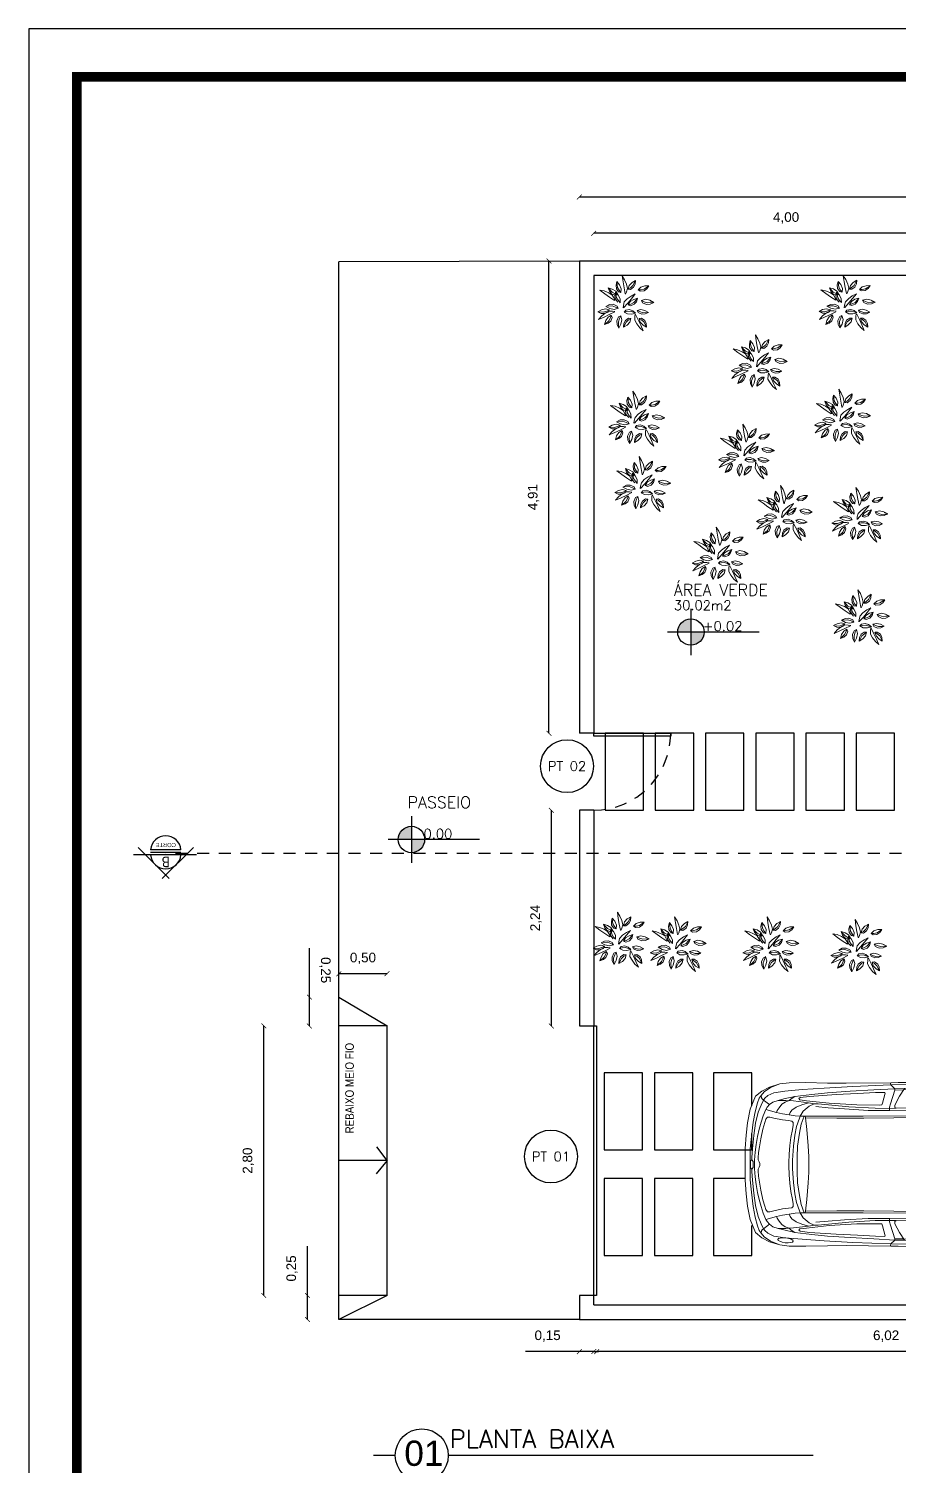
# Model space of a CAD drawing. Header units: millimetres. Extents: x -72 to 470, y 3 to 161.
# Drawn here: x 386.15 to 395.21, y 49.8 to 64.74 of the extents above; entities that cross this region are included whole.
import ezdxf
from ezdxf.enums import TextEntityAlignment as Align

# ---------------------------------------------------------------- set-up
doc = ezdxf.new("R2010")
doc.units = ezdxf.units.MM
doc.linetypes.add('HIDDEN2', pattern=[0.1875, 0.125, -0.0625])
doc.layers.get('0').update_dxf_attribs({"color": 3})
for name, color, linetype in [('009', 9, 'Continuous'), ('COTA', 7, 'Continuous'), ('COTAS', 7, 'Continuous'), ('DIVERSOS', 1, 'Continuous'), ('E-Pen-B', 5, 'Continuous'), ('E-pen-y', 2, 'Continuous'), ('ESQUQDRIA', 2, 'Continuous'), ('LAYER1', 2, 'Continuous'), ('LAYER2', 5, 'Continuous'), ('Nomes de Ruas', 3, 'Continuous'), ('PROJEÇÃO', 1, 'HIDDEN2'), ('txt_0', 7, 'Continuous'), ('txt_1', 7, 'Continuous')]:
    doc.layers.add(name, color=color, linetype=linetype)
for name, color, linetype, lineweight in [('E-Lay-9', 9, 'Continuous', 9), ('E-Pen-G', 3, 'Continuous', 30), ('E-Txt-W', 7, 'Continuous', 20)]:
    doc.layers.add(name, color=color, linetype=linetype, lineweight=lineweight)
doc.styles.add('ARIAL', font='arial.ttf', dxfattribs={"height": 0.2})
doc.styles.add('F2', font='ARIALN.TTF')
doc.styles.add('PADRAO_TXT', font='romans.shx')
doc.styles.add('ROMANS', font='romans__.ttf', dxfattribs={"height": 0.1})
doc.styles.get("Standard").update_dxf_attribs({"font": 'arial.ttf'})
doc.dimstyles.new('ISO-25', dxfattribs={"dimtxt": 0.1, "dimasz": 0.05, "dimexe": 1.25, "dimexo": 0.625, "dimgap": 0.1, "dimtad": 1, "dimzin": 1, "dimtxsty": 'Standard', "dimblk": 'ARCHTICK', "dimcen": 2.5, "dimse1": 1, "dimse2": 1, "dimazin": 3, "dimtfac": 1, "dimtmove": 0, "dimatfit": 3, "dimldrblk": 'ARCHTICK', "dimfxl": 1, "dimarcsym": 0})

# ---------------------------------------------------------------- blocks, each defined once
blk = doc.blocks.new('_ArchTick')
at = {"color": 0, "linetype": 'ByBlock', "const_width": 0.15}
blk.add_lwpolyline([(-0.5, -0.5), (0.5, 0.5)], dxfattribs=at)
blk = doc.blocks.new('*D321')
at = {"layer": 'Defpoints', "color": 0, "transparency": 16777216}
for p in [(391.879, 62.993), (391.879, 62.328), (407.379, 62.328)]:
    blk.add_point(p, dxfattribs=at)
at = {"layer": 'txt_1', "color": 0, "lineweight": -2, "transparency": 16777216}
blk.add_line((407.379, 62.993), (391.879, 62.993), dxfattribs=at)
at = {"layer": 'txt_1', "color": 0, "lineweight": -2, "transparency": 16777216, "xscale": 0.05, "yscale": 0.05, "zscale": 0.05, "rotation": 180}
blk.add_blockref('_ArchTick', (391.879, 62.993), dxfattribs=at)
at = {"layer": 'txt_1', "color": 0, "lineweight": -2, "transparency": 16777216, "xscale": 0.05, "yscale": 0.05, "zscale": 0.05}
blk.add_blockref('_ArchTick', (407.379, 62.993), dxfattribs=at)
at = {"layer": 'txt_1', "color": 0, "transparency": 16777216, "insert": (399.629, 63.153), "char_height": 0.1, "attachment_point": 5}
blk.add_mtext('15,50', dxfattribs=at)
blk = doc.blocks.new('Focus P1')
at = {"color": 8}
for p, q in [((2758.9, 3165.8), (2765.6, 3167.8)), ((2765.6, 3167.8), (2768.8, 3168.6)), ((2768.8, 3168.6), (2775.2, 3169.3)), ((2775.2, 3169.3), (2798.4, 3169.7)), ((2798.4, 3169.7), (2819.9, 3169.7)), ((2819.9, 3169.7), (2837.1, 3169.5)), ((2837.1, 3169.5), (2848.2, 3169.2)), ((2848.2, 3169.2), (2847.7, 3166.5)), ((2730.7, 3152.3), (2734.8, 3155.6)), ((2734.8, 3155.6), (2738.7, 3157.9)), ((2738.7, 3157.9), (2751.3, 3163.2)), ((2751.3, 3163.2), (2758.9, 3165.8)), ((2828.6, 3153.8), (2823, 3147.8)), ((2832.7, 3156.7), (2828.6, 3153.8)), ((2834.7, 3157.6), (2832.7, 3156.7)), ((2839, 3160), (2834.7, 3157.6)), ((2849.6, 3161.5), (2839, 3160)), ((2847.7, 3166.5), (2848.6, 3162.9)), ((2848.6, 3162.9), (2849.6, 3161.5)), ((2722.5, 3136.1), (2725.2, 3144.4)), ((2725.2, 3144.4), (2727.8, 3149.4)), ((2727.8, 3149.4), (2730.7, 3152.3)), ((2818.8, 3139.9), (2814.7, 3128)), ((2823, 3147.8), (2818.8, 3139.9)), ((2909.1, 3144.6), (2908.7, 3144.1)), ((2718.6, 3106.3), (2720.4, 3122.9)), ((2720.4, 3122.9), (2722.5, 3136.1)), ((2814.7, 3128), (2812.6, 3118.5)), ((2812.6, 3118.5), (2810.7, 3107.3)), ((2717.8, 3089.5), (2718.6, 3106.3)), ((2809.6, 3096.4), (2809.3, 3090.2)), ((2810.7, 3107.3), (2809.6, 3096.4)), ((2717.8, 3084.4), (2717.8, 3089.5)), ((2717.8, 3084.4), (2717.8, 3079.3)), ((2717.8, 3079.3), (2718.6, 3062.5)), ((2809.3, 3090.2), (2809.3, 3084.4)), ((2809.3, 3078.7), (2809.3, 3084.4)), ((2809.6, 3072.4), (2809.3, 3078.7)), ((2810.7, 3061.6), (2809.6, 3072.4)), ((2718.6, 3062.5), (2720.4, 3046)), ((2812.6, 3050.4), (2810.7, 3061.6)), ((2814.7, 3040.9), (2812.6, 3050.4)), ((2720.4, 3046), (2722.5, 3032.8)), ((2818.8, 3029), (2814.7, 3040.9)), ((2722.5, 3032.8), (2725.2, 3024.4)), ((2725.2, 3024.4), (2727.8, 3019.5)), ((2727.8, 3019.5), (2730.7, 3016.5)), ((2823, 3021.1), (2818.8, 3029)), ((2828.6, 3015), (2823, 3021.1)), ((2909.1, 3024.2), (2908.7, 3024.8)), ((2730.7, 3016.5), (2734.8, 3013.2)), ((2734.8, 3013.2), (2738.7, 3010.9)), ((2738.7, 3010.9), (2751.3, 3005.6)), ((2751.3, 3005.6), (2758.9, 3003)), ((2758.9, 3003), (2765.6, 3001)), ((2832.7, 3012.2), (2828.6, 3015)), ((2834.7, 3011.2), (2832.7, 3012.2)), ((2839, 3008.8), (2834.7, 3011.2)), ((2849.6, 3007.3), (2839, 3008.8)), ((2847.7, 3002.4), (2848.6, 3006)), ((2848.6, 3006), (2849.6, 3007.3)), ((2765.6, 3001), (2768.8, 3000.3)), ((2768.8, 3000.3), (2775.2, 2999.5)), ((2775.2, 2999.5), (2798.4, 2999.1)), ((2798.4, 2999.1), (2819.9, 2999.1)), ((2819.9, 2999.1), (2837.1, 2999.3)), ((2837.1, 2999.3), (2848.2, 2999.6)), ((2848.2, 2999.6), (2847.7, 3002.4))]:
    blk.add_line(p, q, dxfattribs=at)
for points in [[(2872.8, 3162.7), (2869.6, 3162.3), (2867.4, 3163.5), (2866.1, 3165.3), (2867.4, 3171), (2870.4, 3176.8), (2873.8, 3181), (2877.1, 3183.3), (2880.7, 3184.3), (2883.7, 3184.1), (2883.7, 3184.1), (2884.5, 3183.3), (2884.3, 3182.2), (2881.8, 3177.9), (2877, 3168.9), (2874.7, 3164.8), (2873.1, 3164.5), (2872.8, 3162.7)], [(2744.4, 3157.7), (2763.4, 3164.6), (2765.2, 3164.6), (2775.2, 3169.3)], [(2765.2, 3164.6), (2786.9, 3165.1), (2799.5, 3165.8), (2817.1, 3167.4), (2837.1, 3169.5)], [(2848.2, 3169.2), (2860.5, 3169.2), (2866.9, 3168.9)], [(2877, 3168.9), (2894.1, 3169.4), (2910, 3169.6), (2922.3, 3169.7)], [(2919.7, 3168.2), (2899.2, 3168.4), (2881.7, 3169), (2877, 3168.9)], [(2925.8, 3167.2), (2923, 3167.4), (2919.7, 3168.2), (2920.7, 3169.1), (2924.6, 3170.6), (2930.9, 3170.7), (2936.8, 3170.4), (2941.1, 3169.1), (2943.6, 3168.4), (2944.5, 3167.5), (2942.8, 3167.1), (2935.3, 3167.1), (2934.9, 3168.4), (2933.7, 3169.3), (2929.5, 3169.5), (2926.3, 3169.2), (2925.9, 3168.2), (2925.8, 3167.2)], [(2938.7, 3169.8), (2957.1, 3169.6), (2973.6, 3169.4), (2981.3, 3169.4)], [(2944.5, 3167.5), (2981.2, 3167.1), (3020.8, 3165.5), (3050.6, 3163.8), (3073.3, 3162.2), (3091.4, 3160.7), (3103, 3158.8), (3109, 3156), (3112.1, 3153.2), (3113.6, 3151.4), (3116.1, 3146.1), (3119.2, 3138.7), (3121.8, 3127.2), (3123.7, 3114.4), (3125.1, 3100.6), (3125.9, 3091.6), (3125.9, 3089.2), (3124.5, 3087.6), (3124.5, 3085.9), (3124.5, 3084.4)], [(2981.3, 3169.4), (2981.6, 3168.3), (2981.2, 3167.1), (2977, 3163), (2977, 3161.6), (2981.5, 3147.6), (2982.6, 3144.1), (2982.7, 3142.7), (2982.6, 3140.5)], [(2981.3, 3169.4), (3027.8, 3168.8), (3047.2, 3169), (3069.5, 3169.5), (3086.9, 3169.4), (3096.5, 3168), (3107.2, 3164.8), (3115.5, 3160.6), (3122, 3155.2), (3127.6, 3141.8), (3130.1, 3127.7), (3131.5, 3114.9), (3132.6, 3100.8), (3132.6, 3090), (3132.6, 3084.4)], [(3096.5, 3168), (3106.2, 3164.2), (3112.8, 3159.8), (3116.1, 3156), (3118, 3153.2), (3120, 3148.4), (3122.3, 3139.2), (3124.4, 3128.3), (3126.2, 3113.4), (3127.3, 3100.5), (3127.6, 3092.2), (3127.6, 3084.4)], [(2765.1, 3158.9), (2750.5, 3158.1), (2744.4, 3157.7), (2739.5, 3155.2), (2734.2, 3149.7), (2731.6, 3144.7), (2729.3, 3138.9), (2727.5, 3132.2), (2726.4, 3125.9), (2726.1, 3121.5)], [(2726.1, 3121.5), (2731.8, 3127.2), (2741.1, 3135.8), (2752, 3144.8), (2766.9, 3157.1)], [(2758.9, 3165.8), (2763.4, 3164.6)], [(2839, 3160), (2836.3, 3160.6), (2796.2, 3160.2), (2765.1, 3158.9), (2766.9, 3157.1), (2784.9, 3157.5), (2807.6, 3157.8), (2830.2, 3157.9), (2832.7, 3156.7)], [(2822.6, 3084.4), (2822.6, 3089.9), (2823.5, 3099.9), (2826.8, 3119.9), (2830.4, 3133.8), (2833.7, 3142.9), (2836.6, 3148.2), (2840.2, 3151), (2844.7, 3152.9), (2849.3, 3153.4)], [(2834.7, 3157.6), (2849.3, 3153.4), (2871.5, 3148.1), (2896.2, 3142.5), (2901.2, 3141.3), (2905.3, 3140.1), (2906.5, 3139.2), (2907.1, 3137.5), (2906.2, 3134), (2904.7, 3125.9), (2902.6, 3113.9), (2900.5, 3096.2), (2900.5, 3086.8), (2900.5, 3084.4)], [(2839, 3160), (2870.6, 3152.7), (2899.1, 3146.1), (2908.7, 3144.1)], [(2849.6, 3161.5), (2851.1, 3160.4), (2860.5, 3157.4), (2876.2, 3153.1), (2896.8, 3147.5), (2906.7, 3145.2), (2909.1, 3144.6), (2909.1, 3144.6)], [(2873, 3164), (2894.8, 3164.1), (2943.9, 3163.7), (2967.1, 3163.2), (2972.2, 3155.2), (2976.9, 3146.1), (2977.2, 3143.7), (2975.8, 3142.8), (2937.1, 3143.6), (2922.3, 3144.9), (2910.5, 3147.1), (2878.1, 3154.7), (2858.3, 3160.1), (2855.4, 3161.5), (2854.4, 3163.8)], [(2854.4, 3163.8), (2864.6, 3163.9)], [(2861, 3162.5), (2863.7, 3163.1), (2866.1, 3165.3)], [(2872.8, 3162.7), (2878.1, 3154.7)], [(2872.8, 3162.7), (2895, 3162.7), (2931.4, 3162.3), (2967.9, 3161.9)], [(2925.8, 3167.2), (2926.8, 3166.7), (2930.4, 3166.7), (2934.1, 3166.7), (2935.3, 3167.1)], [(2967.1, 3163.2), (2977, 3163), (2999, 3161.8), (3023.4, 3160.5), (3047.1, 3158.9), (3063.5, 3157.1), (3081.1, 3155), (3092.5, 3152.5), (3098.4, 3150.9), (3090.3, 3150.9), (3082.4, 3150.4), (3066.7, 3148.5), (3060.8, 3147.6)], [(2967.9, 3161.9), (2977, 3161.6)], [(2987.3, 3159.3), (2987, 3158.6), (2989.9, 3148.3), (2990.7, 3146.3), (2992.8, 3146), (3016.5, 3146.2), (3045.2, 3148), (3069, 3150.6), (3075.7, 3151.5), (3076.7, 3152.8), (3075.4, 3153.9), (3065.9, 3155.1), (3038.2, 3156.9), (3015.7, 3158.1), (2997.3, 3159.1), (2987.3, 3159.3)], [(3081.1, 3155), (3081.1, 3155), (3085, 3152.7), (3087, 3150.7)], [(3116.1, 3156), (3115.6, 3153.6), (3115, 3152.5), (3113.6, 3151.4), (3107.4, 3146.6)], [(2816.6, 3147.1), (2783.2, 3140.9), (2760.1, 3135.2), (2744.1, 3130.2), (2735.8, 3126.9), (2726.1, 3121.5), (2739.2, 3126.1), (2756.7, 3131), (2773.3, 3134.4), (2792.1, 3138), (2812.7, 3141.7)], [(2890.3, 3084.4), (2890.3, 3087.7), (2890.4, 3094.2), (2890.9, 3098.8), (2892, 3100.2), (2895.9, 3102.3), (2896.8, 3104.4), (2897.2, 3107.4), (2902.4, 3137.3), (2902.3, 3139.1), (2901.2, 3141.3)], [(2906.2, 3139.4), (2920.6, 3137), (2934.5, 3135.7), (2961.3, 3135), (3009.9, 3134.7), (3070.2, 3134.7), (3075.4, 3134.7)], [(3069.9, 3132.9), (3037.5, 3132.5), (3009.2, 3132.5), (2978, 3132.9), (2952.8, 3133.4), (2938.9, 3133.9), (2930.4, 3134.5), (2921, 3135.4), (2913.9, 3136.3), (2910.2, 3136.8), (2907.1, 3137.5)], [(2909.1, 3144.6), (2919.6, 3142.6), (2930.5, 3141.4), (2947.4, 3140.7), (2965.2, 3140.3), (2982.6, 3140.5)], [(2975.8, 3142.8), (2982.7, 3142.7), (2997.5, 3142.8), (3024.9, 3144.4), (3056.8, 3147.5), (3060.8, 3147.6), (3066.1, 3145.1), (3072.4, 3139.9), (3075.4, 3134.7)], [(2982.6, 3140.5), (3004.8, 3140.6), (3029.3, 3142), (3046.2, 3143.3), (3059.1, 3144.5)], [(3066.7, 3148.5), (3073.9, 3146.4), (3079.8, 3144.1), (3084, 3140.9), (3086, 3138.5), (3086.9, 3136)], [(3098.4, 3150.9), (3103.8, 3149.2), (3107.4, 3146.6), (3109.9, 3143.9), (3111.1, 3141.5), (3100.1, 3138.6), (3093.8, 3137), (3086.9, 3136), (3080.6, 3135), (3075.4, 3134.7)], [(3087, 3150.7), (3091.2, 3149.2), (3094.5, 3146.9), (3097.4, 3143.4), (3099.3, 3140.4), (3100.1, 3138.6)], [(3111.1, 3141.5), (3113.9, 3135), (3116.1, 3128.2), (3118.2, 3121), (3119.7, 3113.5), (3121.4, 3105.3), (3122.3, 3097.3), (3122.9, 3089), (3122.9, 3084.4)], [(3070.2, 3134.7), (3069.9, 3132.9), (3068.6, 3120.8), (3067.1, 3103.7), (3066.5, 3092.4), (3066.5, 3084.4)], [(3071.4, 3134.7), (3074.4, 3126.2), (3076.3, 3116.8), (3078.2, 3103.5), (3078.7, 3091.9), (3078.7, 3084.4)], [(3083.4, 3084.4), (3083.4, 3089), (3082.5, 3103.2), (3080.9, 3114.9), (3079.2, 3123.9), (3076.3, 3132.7), (3075.4, 3134.7)], [(3087.1, 3084.4), (3087.1, 3086), (3086.9, 3095.1), (3086.1, 3103.9), (3085.1, 3112.5), (3083.6, 3120.7), (3082.6, 3125.4), (3082.7, 3128), (3084.1, 3129.5), (3087.6, 3129.9), (3093.7, 3130.7), (3102.8, 3132.7), (3107, 3133.7), (3109.4, 3133.6), (3111.2, 3131.4), (3112.2, 3127.9), (3114.3, 3121.1), (3116.3, 3111), (3117.7, 3102.9), (3118.7, 3096.7), (3119.2, 3091.1), (3119.1, 3089.2), (3118.2, 3087.3), (3118.2, 3087.3), (3117.3, 3085.4), (3117.3, 3084.4)], [(2726.1, 3121.5), (2725, 3105.9), (2724, 3090.5), (2724, 3084.4)], [(2726.1, 3121.5), (2726.9, 3110.2), (2726.3, 3097), (2726.3, 3084.4)], [(2726.1, 3047.3), (2725, 3062.9), (2724, 3078.4), (2724, 3084.4)], [(2726.1, 3047.3), (2726.9, 3058.6), (2726.3, 3071.8), (2726.3, 3084.4)], [(2822.6, 3084.4), (2822.6, 3078.9), (2823.5, 3068.9), (2826.8, 3048.9), (2830.4, 3035), (2833.7, 3025.9), (2836.6, 3020.7), (2840.2, 3017.8), (2844.7, 3016), (2849.3, 3015.4)], [(2834.7, 3011.2), (2849.3, 3015.4), (2871.5, 3020.8), (2896.2, 3026.3), (2901.2, 3027.6), (2905.3, 3028.8), (2906.5, 3029.7), (2907.1, 3031.3), (2906.2, 3034.8), (2904.7, 3042.9), (2902.6, 3055), (2900.5, 3072.7), (2900.5, 3082), (2900.5, 3084.4)], [(2890.3, 3084.4), (2890.3, 3081.1), (2890.4, 3074.6), (2890.9, 3070), (2892, 3068.7), (2895.9, 3066.5), (2896.8, 3064.5), (2897.2, 3061.5), (2902.4, 3031.5), (2902.3, 3029.8), (2901.2, 3027.6)], [(2944.5, 3001.4), (2981.2, 3001.8), (3020.8, 3003.4), (3050.6, 3005.1), (3073.3, 3006.7), (3091.4, 3008.1), (3103, 3010.1), (3109, 3012.8), (3112.1, 3015.7), (3113.6, 3017.5), (3116.1, 3022.7), (3119.2, 3030.1), (3121.8, 3041.7), (3123.7, 3054.4), (3125.1, 3068.2), (3125.9, 3077.2), (3125.9, 3079.6), (3124.5, 3081.2), (3124.5, 3082.9), (3124.5, 3084.4)], [(2981.3, 2999.5), (3027.8, 3000), (3047.2, 2999.8), (3069.5, 2999.4), (3086.9, 2999.5), (3096.5, 3000.8), (3107.2, 3004), (3115.5, 3008.3), (3122, 3013.6), (3127.6, 3027.1), (3130.1, 3041.1), (3131.5, 3054), (3132.6, 3068), (3132.6, 3078.8), (3132.6, 3084.4)], [(3070.2, 3034.1), (3069.9, 3036), (3068.6, 3048.1), (3067.1, 3065.2), (3066.5, 3076.4), (3066.5, 3084.4)], [(3071.4, 3034.1), (3074.4, 3042.7), (3076.3, 3052), (3078.2, 3065.4), (3078.7, 3076.9), (3078.7, 3084.4)], [(3083.4, 3084.4), (3083.4, 3079.9), (3082.5, 3065.6), (3080.9, 3054), (3079.2, 3045), (3076.3, 3036.2), (3075.4, 3034.1)], [(3087.1, 3084.4), (3087.1, 3082.8), (3086.9, 3073.7), (3086.1, 3064.9), (3085.1, 3056.4), (3083.6, 3048.2), (3082.6, 3043.5), (3082.7, 3040.9), (3084.1, 3039.4), (3087.6, 3038.9), (3093.7, 3038.1), (3102.8, 3036.2), (3107, 3035.2), (3109.4, 3035.3), (3111.2, 3037.4), (3112.2, 3041), (3114.3, 3047.7), (3116.3, 3057.9), (3117.7, 3066), (3118.7, 3072.1), (3119.2, 3077.7), (3119.1, 3079.6), (3118.2, 3081.6), (3118.2, 3081.6), (3117.3, 3083.4), (3117.3, 3084.4)], [(3096.5, 3000.8), (3106.2, 3004.6), (3112.8, 3009.1), (3116.1, 3012.8), (3118, 3015.7), (3120, 3020.5), (3122.3, 3029.7), (3124.4, 3040.5), (3126.2, 3055.5), (3127.3, 3068.3), (3127.6, 3076.7), (3127.6, 3084.4)], [(3111.1, 3027.3), (3113.9, 3033.8), (3116.1, 3040.6), (3118.2, 3047.8), (3119.7, 3055.3), (3121.4, 3063.6), (3122.3, 3071.5), (3122.9, 3079.9), (3122.9, 3084.4)], [(3125.9, 3089.2), (3127.1, 3088.1), (3127.1, 3084.4)], [(3125.9, 3079.6), (3127.1, 3080.8), (3127.1, 3084.4)], [(2765.1, 3010), (2750.5, 3010.7), (2744.4, 3011.1), (2739.5, 3013.7), (2734.2, 3019.2), (2731.6, 3024.1), (2729.3, 3029.9), (2727.5, 3036.7), (2726.4, 3042.9), (2726.1, 3047.3)], [(2726.1, 3047.3), (2731.8, 3041.6), (2741.1, 3033.1), (2752, 3024), (2766.9, 3011.8)], [(2816.6, 3021.8), (2783.2, 3027.9), (2760.1, 3033.6), (2744.1, 3038.7), (2735.8, 3041.9), (2726.1, 3047.3), (2739.2, 3042.8), (2756.7, 3037.8), (2773.3, 3034.5), (2792.1, 3030.9), (2812.7, 3027.2)], [(2906.2, 3029.5), (2920.6, 3031.9), (2934.5, 3033.1), (2961.3, 3033.8), (3009.9, 3034.1), (3070.2, 3034.1), (3075.4, 3034.1)], [(3069.9, 3036), (3037.5, 3036.3), (3009.2, 3036.3), (2978, 3036), (2952.8, 3035.4), (2938.9, 3034.9), (2930.4, 3034.4), (2921, 3033.5), (2913.9, 3032.5), (2910.2, 3032), (2907.1, 3031.3)], [(2975.8, 3026), (2982.7, 3026.2), (2997.5, 3026), (3024.9, 3024.4), (3056.8, 3021.4), (3060.8, 3021.3), (3066.1, 3023.8), (3072.4, 3028.9), (3075.4, 3034.1)], [(3066.7, 3020.3), (3073.9, 3022.4), (3079.8, 3024.8), (3084, 3028), (3086, 3030.4), (3086.9, 3032.9)], [(3098.4, 3017.9), (3103.8, 3019.7), (3107.4, 3022.3), (3109.9, 3024.9), (3111.1, 3027.3), (3100.1, 3030.3), (3093.8, 3031.9), (3086.9, 3032.9), (3080.6, 3033.8), (3075.4, 3034.1)], [(2839, 3008.8), (2870.6, 3016.1), (2899.1, 3022.7), (2908.7, 3024.8)], [(2849.6, 3007.3), (2851.1, 3008.5), (2860.5, 3011.4), (2876.2, 3015.8), (2896.8, 3021.4), (2906.7, 3023.6), (2909.1, 3024.2), (2909.1, 3024.2)], [(2873, 3004.9), (2894.8, 3004.7), (2943.9, 3005.2), (2967.1, 3005.6), (2972.2, 3013.6), (2976.9, 3022.7), (2977.2, 3025.1), (2975.8, 3026), (2937.1, 3025.2), (2922.3, 3024), (2910.5, 3021.7), (2878.1, 3014.2), (2858.3, 3008.7), (2855.4, 3007.3), (2854.4, 3005)], [(2909.1, 3024.2), (2919.6, 3026.3), (2930.5, 3027.4), (2947.4, 3028.1), (2965.2, 3028.6), (2982.6, 3028.3)], [(2967.1, 3005.6), (2977, 3005.9), (2999, 3007), (3023.4, 3008.4), (3047.1, 3010), (3063.5, 3011.8), (3081.1, 3013.8), (3092.5, 3016.4), (3098.4, 3017.9), (3090.3, 3017.9), (3082.4, 3018.4), (3066.7, 3020.3), (3060.8, 3021.3)], [(2981.3, 2999.5), (2981.6, 3000.5), (2981.2, 3001.8), (2977, 3005.9), (2977, 3007.2), (2981.5, 3021.3), (2982.6, 3024.8), (2982.7, 3026.2), (2982.6, 3028.3)], [(2982.6, 3028.3), (3004.8, 3028.2), (3029.3, 3026.8), (3046.2, 3025.6), (3059.1, 3024.3)], [(2987.3, 3009.6), (2987, 3010.2), (2989.9, 3020.6), (2990.7, 3022.5), (2992.8, 3022.9), (3016.5, 3022.6), (3045.2, 3020.8), (3069, 3018.3), (3075.7, 3017.4), (3076.7, 3016), (3075.4, 3015), (3065.9, 3013.7), (3038.2, 3011.9), (3015.7, 3010.8), (2997.3, 3009.7), (2987.3, 3009.6)], [(3081.1, 3013.8), (3081.1, 3013.8), (3085, 3016.1), (3087, 3018.1)], [(3087, 3018.1), (3091.2, 3019.7), (3094.5, 3021.9), (3097.4, 3025.5), (3099.3, 3028.4), (3100.1, 3030.3)], [(3116.1, 3012.8), (3115.6, 3015.2), (3115, 3016.4), (3113.6, 3017.5), (3107.4, 3022.3)], [(2744.4, 3011.1), (2763.4, 3004.3), (2765.2, 3004.3), (2775.2, 2999.5)], [(2758.9, 3003), (2763.4, 3004.3)], [(2839, 3008.8), (2836.3, 3008.3), (2796.2, 3008.6), (2765.1, 3010), (2766.9, 3011.8), (2784.9, 3011.3), (2807.6, 3011), (2830.2, 3010.9), (2832.7, 3012.2)], [(2765.2, 3004.3), (2786.9, 3003.7), (2799.5, 3003), (2817.1, 3001.4), (2837.1, 2999.3)], [(2854.4, 3005), (2864.6, 3005)], [(2861, 3006.3), (2863.7, 3005.7), (2866.1, 3003.6)], [(2872.8, 3006.2), (2869.6, 3006.5), (2867.4, 3005.4), (2866.1, 3003.6), (2867.4, 2997.9), (2870.4, 2992), (2873.8, 2987.8), (2877.1, 2985.5), (2880.7, 2984.5), (2883.7, 2984.7), (2883.7, 2984.7), (2884.5, 2985.5), (2884.3, 2986.7), (2881.8, 2990.9), (2877, 2999.9), (2874.7, 3004), (2873.1, 3004.4), (2872.8, 3006.2)], [(2872.8, 3006.2), (2878.1, 3014.2)], [(2872.8, 3006.2), (2895, 3006.2), (2931.4, 3006.5), (2967.9, 3006.9)], [(2967.9, 3006.9), (2977, 3007.2)], [(2848.2, 2999.6), (2860.5, 2999.7), (2866.9, 3000)], [(2919.7, 3000.6), (2899.2, 3000.5), (2881.7, 2999.8), (2877, 2999.9)], [(2877, 2999.9), (2894.1, 2999.4), (2910, 2999.3), (2922.3, 2999.1)], [(2925.8, 3001.6), (2923, 3001.4), (2919.7, 3000.6), (2920.7, 2999.8), (2924.6, 2998.2), (2930.9, 2998.2), (2936.8, 2998.4), (2941.1, 2999.8), (2943.6, 3000.5), (2944.5, 3001.4), (2942.8, 3001.8), (2935.3, 3001.8), (2934.9, 3000.4), (2933.7, 2999.5), (2929.5, 2999.4), (2926.3, 2999.7), (2925.9, 3000.6), (2925.8, 3001.6)], [(2925.8, 3001.6), (2926.8, 3002.2), (2930.4, 3002.2), (2934.1, 3002.2), (2935.3, 3001.8)], [(2938.7, 2999), (2957.1, 2999.3), (2973.6, 2999.4), (2981.3, 2999.5)]]:
    blk.add_lwpolyline(points, dxfattribs=at)
blk.add_ellipse((3090.7, 3163.3), major_axis=(-8.04, 0.97), ratio=0.303395, dxfattribs=at)
blk = doc.blocks.new('A$C02F54367')
at = {"layer": 'E-Lay-9', "xscale": 0.009999999999990905, "yscale": 0.009999999999990905, "zscale": 0.009999999999990905, "rotation": 180}
blk.add_blockref('Focus P1', (28.904, 30.779), dxfattribs=at)
blk = doc.blocks.new('arb-pl48')
at = {"color": 8}
for p, q in [((0.059, 0.55), (0.01, 0.624)), ((0.01, 0.624), (0.028, 0.508)), ((-0.334, 0.335), (-0.42, 0.352)), ((-0.42, 0.352), (-0.325, 0.283)), ((-0.247, 0.3), (-0.334, 0.335)), ((-0.325, 0.283), (-0.234, 0.218)), ((-0.231, 0.328), (-0.255, 0.393)), ((-0.255, 0.393), (-0.18, 0.371)), ((-0.182, 0.31), (-0.248, 0.383)), ((-0.178, 0.257), (-0.247, 0.3)), ((-0.188, 0.276), (-0.231, 0.328)), ((-0.125, 0.283), (-0.182, 0.31)), ((-0.18, 0.371), (-0.113, 0.329)), ((-0.131, 0.241), (-0.118, 0.309)), ((-0.075, 0.266), (-0.125, 0.283)), ((-0.118, 0.309), (-0.064, 0.253)), ((-0.097, 0.201), (-0.117, 0.297)), ((-0.113, 0.329), (-0.075, 0.266)), ((-0.106, 0.447), (-0.088, 0.514)), ((-0.1, 0.379), (-0.106, 0.447)), ((-0.057, 0.318), (-0.1, 0.379)), ((-0.088, 0.514), (-0.039, 0.453)), ((-0.076, 0.404), (-0.088, 0.502)), ((-0.045, 0.349), (-0.076, 0.404)), ((-0.015, 0.306), (-0.057, 0.318)), ((-0.014, 0.306), (-0.045, 0.349)), ((-0.039, 0.453), (-0.008, 0.379)), ((-0.008, 0.379), (-0.014, 0.306)), ((0.028, 0.508), (0.047, 0.398)), ((0.047, 0.398), (0.071, 0.282)), ((0.095, 0.465), (0.059, 0.55)), ((0.077, 0.276), (0.095, 0.318)), ((0.114, 0.385), (0.095, 0.465)), ((0.095, 0.318), (0.114, 0.385)), ((0.147, 0.438), (0.127, 0.367)), ((0.127, 0.367), (0.171, 0.397)), ((0.128, 0.367), (0.172, 0.364)), ((0.201, 0.497), (0.147, 0.438)), ((0.171, 0.397), (0.219, 0.438)), ((0.172, 0.364), (0.233, 0.407)), ((0.184, 0.238), (0.262, 0.277)), ((0.262, 0.277), (0.189, 0.186)), ((0.268, 0.537), (0.201, 0.497)), ((0.219, 0.438), (0.264, 0.526)), ((0.233, 0.407), (0.262, 0.468)), ((0.262, 0.468), (0.268, 0.537)), ((0.374, 0.408), (0.321, 0.357)), ((0.321, 0.357), (0.375, 0.36)), ((0.322, 0.356), (0.359, 0.331)), ((0.359, 0.331), (0.433, 0.338)), ((0.45, 0.432), (0.374, 0.408)), ((0.375, 0.36), (0.436, 0.372)), ((0.433, 0.338), (0.489, 0.376)), ((0.436, 0.372), (0.519, 0.426)), ((0.528, 0.434), (0.45, 0.432)), ((0.489, 0.376), (0.528, 0.434)), ((-0.235, 0.072), (-0.304, 0.039)), ((-0.304, 0.039), (-0.229, -0.002)), ((-0.183, 0.047), (-0.291, 0.042)), ((-0.161, 0.078), (-0.235, 0.072)), ((-0.234, 0.218), (-0.135, 0.153)), ((-0.118, 0.251), (-0.188, 0.276)), ((-0.118, 0.024), (-0.183, 0.047)), ((-0.144, 0.197), (-0.178, 0.257)), ((-0.087, 0.043), (-0.161, 0.078)), ((-0.127, 0.153), (-0.144, 0.197)), ((-0.144, -0.021), (-0.065, 0.001)), ((-0.119, 0.174), (-0.131, 0.241)), ((-0.071, 0.117), (-0.119, 0.174)), ((-0.076, 0.265), (-0.118, 0.251)), ((-0.065, 0.001), (-0.118, 0.024)), ((-0.062, 0.149), (-0.097, 0.201)), ((-0.065, -0.001), (-0.087, 0.043)), ((-0.064, 0.253), (-0.028, 0.182)), ((-0.026, 0.109), (-0.062, 0.149)), ((-0.028, 0.182), (-0.026, 0.109)), ((0.03, 0.009), (0.036, 0.055)), ((0.036, 0.055), (0.053, 0.123)), ((0.118, 0.1), (0.039, 0.011)), ((0.053, 0.123), (0.109, 0.182)), ((0.109, 0.182), (0.184, 0.238)), ((0.189, 0.186), (0.118, 0.1)), ((0.167, 0.13), (0.129, 0.067)), ((0.129, 0.067), (0.179, 0.084)), ((0.13, 0.067), (0.172, 0.052)), ((0.234, 0.173), (0.167, 0.13)), ((0.172, 0.052), (0.242, 0.078)), ((0.179, 0.084), (0.236, 0.112)), ((0.309, 0.195), (0.234, 0.173)), ((0.236, 0.112), (0.302, 0.185)), ((0.242, 0.078), (0.286, 0.129)), ((0.286, 0.129), (0.309, 0.195)), ((0.461, 0.174), (0.382, 0.152)), ((0.382, 0.153), (0.404, 0.109)), ((0.382, 0.152), (0.435, 0.128)), ((0.404, 0.109), (0.478, 0.075)), ((0.435, 0.128), (0.5, 0.106)), ((0.546, 0.155), (0.461, 0.174)), ((0.478, 0.075), (0.552, 0.081)), ((0.5, 0.106), (0.608, 0.111)), ((0.621, 0.114), (0.546, 0.155)), ((0.621, 0.111), (0.552, 0.143)), ((0.552, 0.081), (0.621, 0.114)), ((-0.456, -0.066), (-0.387, -0.028)), ((-0.393, -0.096), (-0.456, -0.066)), ((-0.387, -0.149), (-0.445, -0.215)), ((-0.445, -0.215), (-0.338, -0.168)), ((-0.345, -0.073), (-0.444, -0.068)), ((-0.326, -0.101), (-0.393, -0.096)), ((-0.387, -0.028), (-0.31, -0.011)), ((-0.314, -0.092), (-0.387, -0.149)), ((-0.286, -0.052), (-0.345, -0.073)), ((-0.338, -0.168), (-0.237, -0.121)), ((-0.258, -0.07), (-0.326, -0.101)), ((-0.326, -0.311), (-0.304, -0.236)), ((-0.243, -0.238), (-0.316, -0.304)), ((-0.242, -0.053), (-0.314, -0.092)), ((-0.31, -0.011), (-0.238, -0.029)), ((-0.304, -0.236), (-0.261, -0.169)), ((-0.238, -0.029), (-0.286, -0.052)), ((-0.261, -0.169), (-0.198, -0.131)), ((-0.209, -0.244), (-0.26, -0.287)), ((-0.238, -0.03), (-0.258, -0.07)), ((-0.215, -0.181), (-0.243, -0.238)), ((-0.173, -0.054), (-0.242, -0.053)), ((-0.237, -0.121), (-0.131, -0.068)), ((-0.229, -0.002), (-0.144, -0.021)), ((-0.198, -0.131), (-0.215, -0.181)), ((-0.183, -0.174), (-0.209, -0.244)), ((-0.198, -0.132), (-0.183, -0.174)), ((-0.127, -0.06), (-0.173, -0.054)), ((-0.059, -0.163), (-0.093, -0.238)), ((-0.093, -0.238), (-0.087, -0.311)), ((-0.039, -0.194), (-0.062, -0.259)), ((-0.062, -0.259), (-0.057, -0.368)), ((-0.015, -0.142), (-0.059, -0.163)), ((-0.016, -0.142), (-0.039, -0.194)), ((0.006, -0.22), (-0.016, -0.142)), ((-0.013, -0.305), (0.006, -0.22)), ((0.088, -0.264), (0.043, -0.351)), ((0.073, -0.232), (0.045, -0.293)), ((0.052, -0.07), (0.081, -0.036)), ((0.052, -0.071), (0.104, -0.06)), ((0.116, -0.106), (0.052, -0.071)), ((0.134, -0.19), (0.073, -0.232)), ((0.081, -0.036), (0.155, -0.023)), ((0.136, -0.222), (0.088, -0.264)), ((0.104, -0.06), (0.167, -0.056)), ((0.106, -0.322), (0.16, -0.264)), ((0.195, -0.11), (0.116, -0.106)), ((0.179, -0.193), (0.134, -0.19)), ((0.18, -0.193), (0.136, -0.222)), ((0.155, -0.023), (0.218, -0.046)), ((0.16, -0.264), (0.18, -0.193)), ((0.167, -0.056), (0.26, -0.086)), ((0.271, -0.091), (0.195, -0.11)), ((0.218, -0.046), (0.271, -0.091)), ((0.254, -0.157), (0.253, -0.227)), ((0.253, -0.227), (0.292, -0.299)), ((0.26, -0.111), (0.254, -0.157)), ((0.321, -0.221), (0.268, -0.116)), ((0.373, -0.022), (0.301, -0.04)), ((0.301, -0.04), (0.349, -0.063)), ((0.302, -0.041), (0.321, -0.081)), ((0.321, -0.081), (0.389, -0.112)), ((0.368, -0.323), (0.321, -0.221)), ((0.361, -0.264), (0.341, -0.193)), ((0.341, -0.193), (0.385, -0.222)), ((0.342, -0.193), (0.386, -0.19)), ((0.349, -0.063), (0.409, -0.084)), ((0.415, -0.322), (0.361, -0.264)), ((0.45, -0.039), (0.373, -0.022)), ((0.385, -0.222), (0.433, -0.264)), ((0.386, -0.19), (0.447, -0.232)), ((0.389, -0.112), (0.456, -0.107)), ((0.409, -0.084), (0.507, -0.079)), ((0.433, -0.264), (0.477, -0.351)), ((0.447, -0.232), (0.476, -0.293)), ((0.519, -0.077), (0.45, -0.039)), ((0.456, -0.107), (0.519, -0.077)), ((-0.26, -0.287), (-0.326, -0.311)), ((-0.087, -0.311), (-0.054, -0.381)), ((-0.054, -0.381), (-0.013, -0.305)), ((0.045, -0.293), (0.039, -0.363)), ((0.039, -0.363), (0.106, -0.322)), ((0.292, -0.299), (0.349, -0.372)), ((0.349, -0.372), (0.415, -0.43)), ((0.415, -0.43), (0.368, -0.323)), ((0.482, -0.363), (0.415, -0.322)), ((0.476, -0.293), (0.482, -0.363))]:
    blk.add_line(p, q, dxfattribs=at)
blk = doc.blocks.new('A$C55E71383')
at = {"layer": 'E-Lay-9', "color": 0, "xscale": 0.5399999999999991, "yscale": 0.5399999999999991, "zscale": 0.5399999999999991, "rotation": 179.9999999999999}
blk.add_blockref('arb-pl48', (0, 0), dxfattribs=at)
blk = doc.blocks.new('sc_codp')
at = {"layer": 'txt_0', "style": 'PADRAO_TXT'}
blk.add_attdef('CODIGO_PORTA', text='', height=1, dxfattribs=at).set_placement((0, 0), align=Align.MIDDLE)
blk = doc.blocks.new('nivel')
at = {"layer": 'DIVERSOS'}
h = blk.add_hatch(color=256, dxfattribs=at)
h.paths.add_polyline_path([(0, 0.137, 0.414214), (-0.137, 0), (0, 0)])
h.paths.add_polyline_path([(0, 0), (0, -0.137, 0.414214), (0.137, 0)])
for p, q in [((0, 0.242), (0, -0.242)), ((0.709, 0), (-0.242, 0))]:
    blk.add_line(p, q, dxfattribs=at)
blk.add_circle((0, 0), 0.137, dxfattribs=at)
blk = doc.blocks.new('*D369')
at = {"layer": 'COTAS', "color": 0, "lineweight": -2, "transparency": 16777216}
blk.add_line((398.079, 50.994), (392.059, 50.994), dxfattribs=at)
at = {"layer": 'Defpoints', "color": 0, "transparency": 16777216}
for p in [(392.059, 51.478), (398.079, 51.478), (392.059, 50.994)]:
    blk.add_point(p, dxfattribs=at)
at = {"layer": 'COTAS', "color": 0, "lineweight": -2, "transparency": 16777216, "xscale": 0.05, "yscale": 0.05, "zscale": 0.05, "rotation": 180}
blk.add_blockref('_ArchTick', (392.059, 50.994), dxfattribs=at)
at = {"layer": 'COTAS', "color": 0, "lineweight": -2, "transparency": 16777216, "xscale": 0.05, "yscale": 0.05, "zscale": 0.05}
blk.add_blockref('_ArchTick', (398.079, 50.994), dxfattribs=at)
at = {"layer": 'COTAS', "color": 0, "transparency": 16777216, "insert": (395.069, 51.154), "char_height": 0.1, "attachment_point": 5}
blk.add_mtext('6,02', dxfattribs=at)
blk = doc.blocks.new('*D372')
at = {"layer": 'COTAS', "color": 0, "lineweight": -2, "transparency": 16777216}
for p, q in [((391.879, 50.994), (391.319, 50.994)), ((392.029, 50.994), (391.879, 50.994)), ((392.029, 50.994), (392.079, 50.994))]:
    blk.add_line(p, q, dxfattribs=at)
at = {"layer": 'Defpoints', "color": 0, "transparency": 16777216}
for p in [(391.879, 51.478), (392.029, 51.478), (391.879, 50.994)]:
    blk.add_point(p, dxfattribs=at)
at = {"layer": 'COTAS', "color": 0, "lineweight": -2, "transparency": 16777216, "xscale": 0.05, "yscale": 0.05, "zscale": 0.05}
blk.add_blockref('_ArchTick', (391.879, 50.994), dxfattribs=at)
at = {"layer": 'COTAS', "color": 0, "lineweight": -2, "transparency": 16777216, "xscale": 0.05, "yscale": 0.05, "zscale": 0.05, "rotation": 180}
blk.add_blockref('_ArchTick', (392.029, 50.994), dxfattribs=at)
at = {"layer": 'COTAS', "color": 0, "transparency": 16777216, "insert": (391.549, 51.154), "char_height": 0.1, "attachment_point": 5}
blk.add_mtext('0,15', dxfattribs=at)
blk = doc.blocks.new('*D373')
at = {"layer": 'COTAS', "color": 0, "lineweight": -2, "transparency": 16777216}
blk.add_line((391.588, 54.378), (391.588, 56.62), dxfattribs=at)
at = {"layer": 'Defpoints', "color": 0, "transparency": 16777216}
for p in [(391.588, 56.62), (391.879, 56.62), (391.879, 54.378)]:
    blk.add_point(p, dxfattribs=at)
at = {"layer": 'COTAS', "color": 0, "lineweight": -2, "transparency": 16777216, "xscale": 0.05, "yscale": 0.05, "zscale": 0.05}
for p, rotation in [((391.588, 56.62), 90), ((391.588, 54.378), 270)]:
    blk.add_blockref('_ArchTick', p, dxfattribs=dict(at, rotation=rotation))
at = {"layer": 'COTAS', "color": 0, "transparency": 16777216, "insert": (391.428, 55.499), "char_height": 0.1, "attachment_point": 5, "rotation": 90}
blk.add_mtext('2,24', dxfattribs=at)
blk = doc.blocks.new('*D374')
at = {"layer": 'COTAS', "color": 0, "lineweight": -2, "transparency": 16777216}
blk.add_line((391.563, 57.42), (391.563, 62.328), dxfattribs=at)
at = {"layer": 'Defpoints', "color": 0, "transparency": 16777216}
for p in [(391.563, 62.328), (391.879, 62.328), (391.879, 57.42)]:
    blk.add_point(p, dxfattribs=at)
at = {"layer": 'COTAS', "color": 0, "lineweight": -2, "transparency": 16777216, "xscale": 0.05, "yscale": 0.05, "zscale": 0.05}
for p, rotation in [((391.563, 62.328), 90), ((391.563, 57.42), 270)]:
    blk.add_blockref('_ArchTick', p, dxfattribs=dict(at, rotation=rotation))
at = {"layer": 'COTAS', "color": 0, "transparency": 16777216, "insert": (391.403, 59.874), "char_height": 0.1, "attachment_point": 5, "rotation": 90}
blk.add_mtext('4,91', dxfattribs=at)
blk = doc.blocks.new('*D348')
at = {"layer": 'COTAS', "color": 0, "lineweight": -2, "transparency": 16777216}
blk.add_line((396.029, 62.616), (392.029, 62.616), dxfattribs=at)
at = {"layer": 'Defpoints', "color": 0, "transparency": 16777216}
for p in [(392.029, 62.616), (392.029, 62.178), (396.029, 62.178)]:
    blk.add_point(p, dxfattribs=at)
at = {"layer": 'COTAS', "color": 0, "lineweight": -2, "transparency": 16777216, "xscale": 0.05, "yscale": 0.05, "zscale": 0.05, "rotation": 180}
blk.add_blockref('_ArchTick', (392.029, 62.616), dxfattribs=at)
at = {"layer": 'COTAS', "color": 0, "lineweight": -2, "transparency": 16777216, "xscale": 0.05, "yscale": 0.05, "zscale": 0.05}
blk.add_blockref('_ArchTick', (396.029, 62.616), dxfattribs=at)
at = {"layer": 'COTAS', "color": 0, "transparency": 16777216, "insert": (394.029, 62.776), "char_height": 0.1, "attachment_point": 5}
blk.add_mtext('4,00', dxfattribs=at)
blk = doc.blocks.new('*D349')
at = {"layer": 'COTAS', "color": 0, "lineweight": -2, "transparency": 16777216}
for p, q in [((389.052, 51.578), (389.052, 52.089)), ((389.052, 51.328), (389.052, 51.578))]:
    blk.add_line(p, q, dxfattribs=at)
at = {"layer": 'Defpoints', "color": 0, "transparency": 16777216}
for p in [(389.052, 51.578), (389.379, 51.578), (389.379, 51.328)]:
    blk.add_point(p, dxfattribs=at)
at = {"layer": 'COTAS', "color": 0, "lineweight": -2, "transparency": 16777216, "xscale": 0.05, "yscale": 0.05, "zscale": 0.05}
for p, rotation in [((389.052, 51.578), 90), ((389.052, 51.328), 270)]:
    blk.add_blockref('_ArchTick', p, dxfattribs=dict(at, rotation=rotation))
at = {"layer": 'COTAS', "color": 0, "transparency": 16777216, "insert": (388.892, 51.858), "char_height": 0.1, "attachment_point": 5, "rotation": 90}
blk.add_mtext('0,25', dxfattribs=at)
blk = doc.blocks.new('*D322')
at = {"layer": 'COTAS', "color": 0, "lineweight": -2, "transparency": 16777216}
blk.add_line((388.598, 51.578), (388.598, 54.378), dxfattribs=at)
at = {"layer": 'Defpoints', "color": 0, "transparency": 16777216}
for p in [(388.598, 54.378), (389.379, 54.378), (389.379, 51.578)]:
    blk.add_point(p, dxfattribs=at)
at = {"layer": 'COTAS', "color": 0, "lineweight": -2, "transparency": 16777216, "xscale": 0.05, "yscale": 0.05, "zscale": 0.05}
for p, rotation in [((388.598, 54.378), 90), ((388.598, 51.578), 270)]:
    blk.add_blockref('_ArchTick', p, dxfattribs=dict(at, rotation=rotation))
at = {"layer": 'COTAS', "color": 0, "transparency": 16777216, "insert": (388.437, 52.978), "char_height": 0.1, "attachment_point": 5, "rotation": 90}
blk.add_mtext('2,80', dxfattribs=at)
blk = doc.blocks.new('*D350')
at = {"layer": 'COTAS', "color": 0, "lineweight": -2, "transparency": 16777216}
blk.add_line((389.879, 54.92), (389.379, 54.92), dxfattribs=at)
at = {"layer": 'Defpoints', "color": 0, "transparency": 16777216}
for p in [(389.379, 54.92), (389.379, 54.378), (389.879, 54.378)]:
    blk.add_point(p, dxfattribs=at)
at = {"layer": 'COTAS', "color": 0, "lineweight": -2, "transparency": 16777216, "xscale": 0.05, "yscale": 0.05, "zscale": 0.05, "rotation": 180}
blk.add_blockref('_ArchTick', (389.379, 54.92), dxfattribs=at)
at = {"layer": 'COTAS', "color": 0, "lineweight": -2, "transparency": 16777216, "xscale": 0.05, "yscale": 0.05, "zscale": 0.05}
blk.add_blockref('_ArchTick', (389.879, 54.92), dxfattribs=at)
at = {"layer": 'COTAS', "color": 0, "transparency": 16777216, "insert": (389.629, 55.08), "char_height": 0.1, "attachment_point": 5}
blk.add_mtext('0,50', dxfattribs=at)
blk = doc.blocks.new('Ind-cor_Hor')
at = {"layer": 'E-Pen-B', "color": 2}
blk.add_line((-0.35, 0), (0.35, 0), dxfattribs=at)
at = {"layer": 'E-Pen-G', "color": 7}
blk.add_line((-0.35, -0.058), (0.35, -0.058), dxfattribs=at)
blk.add_arc((0, -0.029), 0.351, 184.7802, 355.2198, dxfattribs=at)
at = {"layer": 'E-pen-y', "color": 2}
for p, q in [((-0.639, -0.114), (0.082, 0.607)), ((0.639, -0.114), (-0.082, 0.607)), ((-0.714, 0.058), (0.74, 0.058))]:
    blk.add_line(p, q, dxfattribs=at)
blk.add_arc((0, 0.029), 0.351, 4.7802, 175.2198, dxfattribs=at)
at = {"layer": 'E-Txt-W', "color": 2, "style": 'F2'}
blk.add_attdef('CORTE', text='', height=0.23, dxfattribs=at).set_placement((-0.001, 0.1), align=Align.CENTER)
at = {"layer": 'E-Txt-W', "color": 7, "style": 'F2'}
blk.add_attdef('PRANCHA', text='', height=0.075, dxfattribs=at).set_placement((-0.001, -0.179), align=Align.CENTER)
blk = doc.blocks.new('A$C6CF042C6')
ref = blk.add_blockref('Ind-cor_Hor', (0, -0.473), dxfattribs=dict(xscale=0.9008534374780003, yscale=0.9008534374780003, zscale=0.9008534374780003))
ref.add_attrib('CORTE', 'B', dxfattribs={"layer": 'E-Txt-W', "height": 0.219, "style": 'F2'}).set_placement((-0.001, -0.383), align=Align.CENTER)
ref.add_attrib('PRANCHA', 'CORTE', dxfattribs={"layer": 'E-Txt-W', "height": 0.0875, "style": 'F2'}).set_placement((-0.001, -0.669), align=Align.CENTER)
blk = doc.blocks.new('A$C00126118')
at = {"layer": 'LAYER2'}
blk.add_line((0.3, 0.367), (0, 0.367), dxfattribs=at)
blk.add_circle((0.667, 0.367), 0.367, dxfattribs=at)

msp = doc.modelspace()

# ---------------------------------------------------------------- linework, layer by layer
for p, q in [((391.879, 57.52), (391.879, 57.42)), ((392.029, 57.52), (392.029, 57.42)), ((392.029, 57.42), (391.879, 57.42))]:
    msp.add_line(p, q)
at = {"color": 8, "linetype": 'Continuous'}
for points in [[(392.546, 56.62), (392.546, 57.42), (392.146, 57.42), (392.146, 56.62), (392.546, 56.62), (392.546, 56.79)], [(393.068, 56.62), (393.068, 57.42), (392.668, 57.42), (392.668, 56.62), (393.068, 56.62), (393.068, 56.79)], [(393.591, 56.62), (393.591, 57.42), (393.191, 57.42), (393.191, 56.62), (393.591, 56.62), (393.591, 56.79)], [(394.113, 56.62), (394.113, 57.42), (393.713, 57.42), (393.713, 56.62), (394.113, 56.62), (394.113, 56.79)], [(394.635, 56.62), (394.635, 57.42), (394.235, 57.42), (394.235, 56.62), (394.635, 56.62), (394.635, 56.79)], [(395.157, 56.62), (395.157, 57.42), (394.757, 57.42), (394.757, 56.62), (395.157, 56.62), (395.157, 56.79)], [(392.536, 53.092), (392.536, 53.892), (392.136, 53.892), (392.136, 53.092), (392.536, 53.092), (392.536, 53.262)], [(393.059, 53.092), (393.059, 53.892), (392.659, 53.892), (392.659, 53.092), (393.059, 53.092), (393.059, 53.262)], [(393.674, 53.547), (393.674, 53.892), (393.274, 53.892), (393.274, 53.092), (393.674, 53.092), (393.674, 53.262)], [(393.605, 52.792), (393.274, 52.792), (393.274, 51.992), (393.674, 51.992), (393.674, 52.304)]]:
    msp.add_lwpolyline(points, dxfattribs=at)
for points in [[(392.536, 52.792), (392.136, 52.792), (392.136, 51.992), (392.536, 51.992)], [(393.059, 52.792), (392.659, 52.792), (392.659, 51.992), (393.059, 51.992)]]:
    msp.add_lwpolyline(points, close=True, dxfattribs=at)
at = {"layer": '009', "color": 8, "ltscale": 0.5}
for p, q in [((389.379, 54.678), (389.879, 54.378)), ((389.879, 54.378), (389.379, 54.378)), ((389.879, 51.578), (389.879, 54.378)), ((389.879, 51.578), (389.379, 51.578)), ((389.879, 51.578), (389.379, 51.328))]:
    msp.add_line(p, q, dxfattribs=at)
at = {"layer": 'COTA'}
msp.add_lwpolyline([(386.154, 35.042), (426.954, 35.042), (426.954, 64.742), (386.154, 64.742)], close=True, dxfattribs=at)
at = {"layer": 'COTA', "const_width": 0.1}
msp.add_lwpolyline([(386.654, 35.542), (426.454, 35.542), (426.454, 64.242), (386.654, 64.242)], close=True, dxfattribs=at)
at = {"layer": 'COTAS'}
for p, q in [((389.072, 54.678), (389.072, 55.188)), ((389.072, 54.378), (389.072, 54.678))]:
    msp.add_line(p, q, dxfattribs=at)
at = {"layer": 'ESQUQDRIA', "color": 8, "ltscale": 0.5}
for p, q in [((391.879, 62.328), (389.379, 62.321)), ((389.379, 51.328), (389.379, 62.321)), ((389.879, 52.978), (389.774, 53.121)), ((389.879, 52.978), (389.379, 52.978)), ((389.879, 52.978), (389.767, 52.842)), ((391.879, 51.328), (389.379, 51.328))]:
    msp.add_line(p, q, dxfattribs=at)
at = {"layer": 'ESQUQDRIA', "color": 3, "linetype": 'HIDDEN2'}
msp.add_line((410.304, 56.169), (387.578, 56.169), dxfattribs=at)
at = {"layer": 'LAYER2'}
for p, q in [((407.379, 62.328), (391.879, 62.328)), ((391.879, 62.328), (391.879, 57.42)), ((392.029, 62.178), (392.029, 57.42)), ((396.029, 62.178), (392.029, 62.178)), ((391.879, 56.62), (391.879, 54.378)), ((392.029, 56.62), (391.879, 56.62)), ((392.029, 56.62), (392.029, 54.378)), ((391.879, 54.378), (392.029, 54.378)), ((391.879, 51.578), (391.879, 51.328)), ((392.029, 51.578), (391.879, 51.578)), ((392.029, 51.478), (392.029, 51.578)), ((392.029, 51.478), (398.079, 51.478)), ((391.879, 51.328), (407.379, 51.328))]:
    msp.add_line(p, q, dxfattribs=at)
at = {"layer": 'LAYER2', "color": 5}
msp.add_line((394.311, 49.915), (390.515, 49.915), dxfattribs=at)
at = {"layer": 'Nomes de Ruas'}
msp.add_lwpolyline([(392.029, 57.42), (392.829, 57.42), (392.829, 57.39), (392.029, 57.39)], close=True, dxfattribs=at)
at = {"layer": 'Nomes de Ruas', "ltscale": 0.05}
msp.add_lwpolyline([(392.059, 51.578), (392.029, 51.578), (392.029, 54.378), (392.059, 54.378)], close=True, dxfattribs=at)
at = {"layer": 'PROJEÇÃO'}
msp.add_arc((392.029, 57.42), 0.8, 270, 0, dxfattribs=at)
at = {"layer": 'txt_0'}
for centre in [(391.751, 57.078), (391.584, 53.021)]:
    msp.add_circle(centre, 0.275, dxfattribs=at)

# ---------------------------------------------------------------- block references
at = {"rotation": 180}
for p in [(392.318, 61.836), (394.618, 61.838), (393.704, 61.224), (392.431, 60.637), (394.571, 60.658), (393.572, 60.297), (392.495, 59.958), (393.966, 59.657), (394.75, 59.638), (393.298, 59.224), (394.769, 58.574), (392.269, 55.222), (392.863, 55.175), (393.825, 55.175), (394.74, 55.146)]:
    msp.add_blockref('A$C55E71383', p, dxfattribs=at)
for name, p in [('nivel', (393.039, 58.472)), ('nivel', (390.133, 56.316)), ('A$C02F54367', (396.026, 53.004))]:
    msp.add_blockref(name, p)
at = {"layer": 'COTAS', "color": 3, "xscale": 0.5, "yscale": 0.5, "zscale": 0.5, "rotation": 180}
msp.add_blockref('A$C6CF042C6', (387.578, 55.946), dxfattribs=at)
at = {"layer": 'COTAS', "xscale": 0.05, "yscale": 0.05, "zscale": 0.05}
for p, rotation in [((389.072, 54.678), 89.99999999999999), ((389.072, 54.378), 270)]:
    msp.add_blockref('_ArchTick', p, dxfattribs=dict(at, rotation=rotation))
at = {"layer": 'LAYER2', "xscale": 0.75, "yscale": 0.75, "zscale": 0.75}
msp.add_blockref('A$C00126118', (389.74, 49.64), dxfattribs=at)
at = {"layer": 'txt_0', "xscale": 0.1, "yscale": 0.1, "zscale": 0.1, "rotation": 0.09999999999995429}
for p, values in [((391.751, 57.078), {'CODIGO_PORTA': 'PT 02'}), ((391.584, 53.021), {'CODIGO_PORTA': 'PT 01'})]:
    msp.add_blockref('sc_codp', p, dxfattribs=at).add_auto_attribs(values)

# ---------------------------------------------------------------- texts
at = {"layer": 'COTAS', "insert": (389.233, 54.958), "char_height": 0.1, "attachment_point": 5, "rotation": 270}
msp.add_mtext('0,25', dxfattribs=at)
at = {"layer": 'LAYER1', "color": 7, "linetype": 'Continuous', "style": 'F2'}
msp.add_text('REBAIXO MEIO FIO', height=0.08906, rotation=90, dxfattribs=at).set_placement((389.445, 53.261), align=Align.TOP_LEFT)
at = {"layer": 'LAYER2'}
for s, height, style, p in [('ÁREA VERDE', 0.12, 'PADRAO_TXT', (392.862, 58.85)), ('30.02m2', 0.1, 'PADRAO_TXT', (392.862, 58.7)), ('+0.02', 0.1, 'PADRAO_TXT', (393.164, 58.483)), ('PASSEIO', 0.12, 'PADRAO_TXT', (390.094, 56.642)), ('0.00', 0.1, 'PADRAO_TXT', (390.258, 56.326)), ('01', 0.2625, 'ARIAL', (390.059, 49.806))]:
    msp.add_text(s, height=height, dxfattribs=dict(at, style=style)).set_placement(p)
at = {"layer": 'LAYER2', "style": 'ROMANS'}
msp.add_text('PLANTA BAIXA', height=0.1875, dxfattribs=at).set_placement((390.53, 50.18), align=Align.TOP_LEFT)

# ---------------------------------------------------------------- dimensions: what is measured, and where the dimension line sits
at = {"layer": 'COTAS'}
for base, p1, p2, angle, picture, middle in [((392.029, 62.616), (396.029, 62.178), (392.029, 62.178), 180, '*D348', (394.029, 62.776)), ((391.563, 62.328), (391.879, 57.42), (391.879, 62.328), 270, '*D374', (391.403, 59.874)), ((391.588, 56.62), (391.879, 54.378), (391.879, 56.62), 270, '*D373', (391.428, 55.499)), ((389.379, 54.92), (389.879, 54.378), (389.379, 54.378), 180, '*D350', (389.629, 55.08)), ((388.598, 54.378), (389.379, 51.578), (389.379, 54.378), 270, '*D322', (388.437, 52.978)), ((389.052, 51.578), (389.379, 51.328), (389.379, 51.578), 270, '*D349', (388.892, 51.858)), ((391.879, 50.994), (392.029, 51.478), (391.879, 51.478), 180, '*D372', (391.549, 51.154)), ((392.059, 50.994), (398.079, 51.478), (392.059, 51.478), 180, '*D369', (395.069, 51.154))]:
    dim = msp.add_linear_dim(base=base, p1=p1, p2=p2, angle=angle, dimstyle='ISO-25', dxfattribs=at)
    dim.commit()
    dim.dimension.update_dxf_attribs({"geometry": picture, "text_midpoint": middle})
at = {"layer": 'txt_1'}
dim = msp.add_linear_dim(base=(391.879, 62.993), p1=(407.379, 62.328), p2=(391.879, 62.328), angle=180, dimstyle='ISO-25', dxfattribs=at)
dim.commit()
dim.dimension.update_dxf_attribs({"geometry": '*D321', "text_midpoint": (399.629, 63.153)})

doc.saveas('drawing.dxf')
